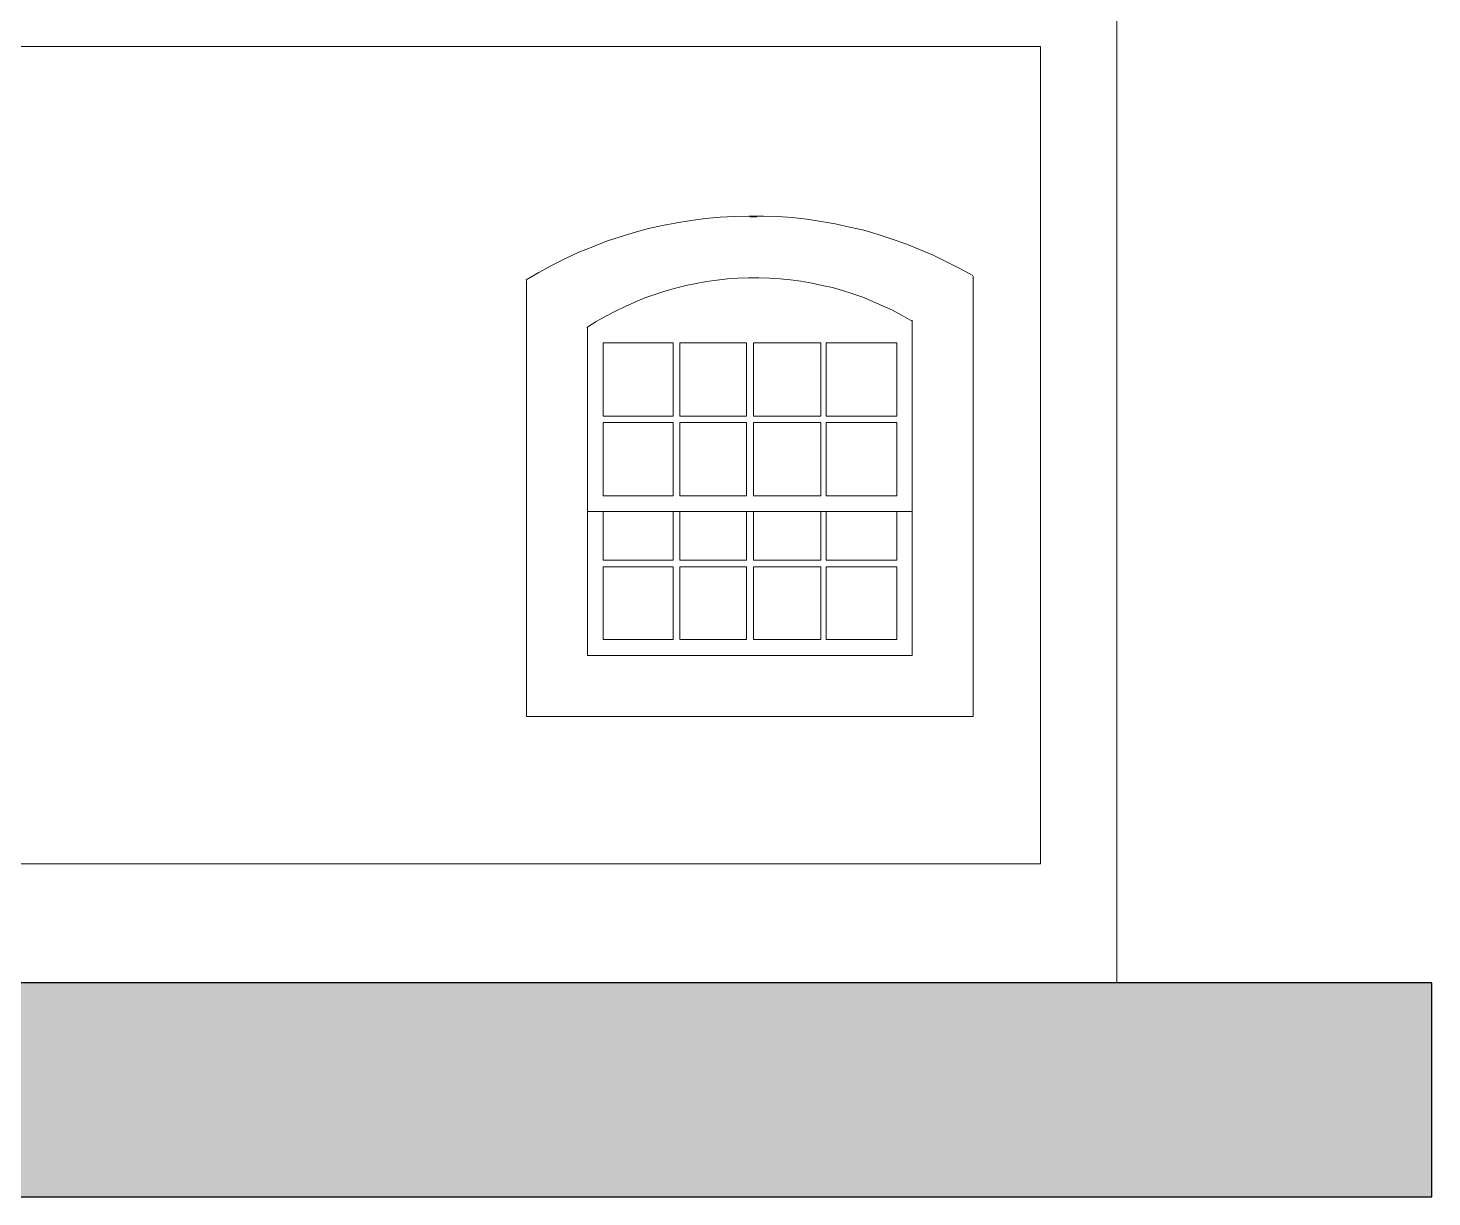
# Model space of a CAD drawing. Header units: millimetres. Extents: x -78675 to -67340, y -9269 to -3209.
# Drawn here: x -71926 to -67340, y -9269 to -5451 of the extents above; entities that cross this region are included whole.
import ezdxf

# ---------------------------------------------------------------- set-up
doc = ezdxf.new("R2010")
doc.units = ezdxf.units.MM
for name, color, linetype, lineweight in [('A-ALV-___-___-EXI', 250, 'Continuous', 25), ('A-BAS-___-___-EXI', 250, 'Continuous', 25), ('A-JAN-___-___-EXI', 250, 'Continuous', 25)]:
    doc.layers.add(name, color=color, linetype=linetype, lineweight=lineweight)

msp = doc.modelspace()

# ---------------------------------------------------------------- hatches: boundary and pattern name
at = {"layer": 'A-BAS-___-___-EXI', "true_color": 0xcb9898}
msp.add_hatch(color=253, dxfattribs=at).paths.add_polyline_path([(-67339.6, -9269.4), (-67339.6, -8569.4), (-78674.5, -8569.4), (-78674.5, -9269.4)])

# ---------------------------------------------------------------- linework, layer by layer
at = {"layer": 'A-ALV-___-___-EXI', "color": 18, "lineweight": 9}
for p, q in [((-68369.3, -8569.4), (-68369.3, -4987.4)), ((-69545, -6067.8), (-69568.3, -6067.8))]:
    msp.add_line(p, q, dxfattribs=at)
at = {"layer": 'A-ALV-___-___-EXI', "color": 18, "lineweight": 9, "flags": 128}
msp.add_lwpolyline([(-72125.9, -8181), (-68618, -8181), (-68618, -5511.2), (-77376.7, -5511.2)], dxfattribs=at)
at = {"layer": 'A-BAS-___-___-EXI'}
msp.add_lwpolyline([(-78674.5, -8569.4), (-78674.5, -9269.4), (-67339.6, -9269.4), (-67339.6, -8569.4)], close=True, dxfattribs=at)
at = {"layer": 'A-JAN-___-___-EXI', "color": 28, "lineweight": 15}
msp.add_line((-69038.1, -7029.7), (-70098.4, -7029.7), dxfattribs=at)
at = {"layer": 'A-JAN-___-___-EXI', "color": 18, "lineweight": 9, "flags": 128}
for points in [[(-68839.2, -6259.3), (-68882.5, -6236.1), (-68925.9, -6213.8), (-68969.3, -6192.7), (-69013.8, -6173.6), (-69058.2, -6155.6), (-69103.7, -6139.8), (-69149.2, -6124.9), (-69195.8, -6111.2), (-69242.3, -6100.6), (-69288.9, -6090), (-69335.4, -6082.6), (-69382, -6075.2), (-69429.6, -6069.9), (-69476.2, -6066.7), (-69523.8, -6064.6), (-69571.4, -6064.6), (-69619, -6065.7), (-69665.6, -6068.9), (-69713.2, -6073.1), (-69759.8, -6079.4), (-69806.3, -6086.8), (-69854, -6095.3), (-69899.5, -6105.9), (-69946, -6118.6), (-69991.5, -6132.3), (-70037, -6147.2), (-70081.5, -6165.2), (-70127, -6183.1), (-70170.4, -6203.2), (-70213.8, -6225.5), (-70257.1, -6248.7), (-70299.5, -6273.1)], [(-70297.4, -6275.2), (-70297.4, -7699.5), (-68838.1, -7699.5), (-68838.1, -6261.4)], [(-69040.2, -6407.5), (-69070.9, -6389.5), (-69102.6, -6372.6), (-69134.4, -6357.7), (-69166.1, -6344), (-69198.9, -6330.2), (-69231.7, -6318.6), (-69265.6, -6308), (-69298.4, -6298.5), (-69332.3, -6291.1), (-69366.1, -6283.7), (-69401.1, -6277.3), (-69434.9, -6273.1), (-69468.8, -6269.9), (-69503.7, -6267.8), (-69538.6, -6266.7), (-69572.5, -6266.7), (-69607.4, -6267.8), (-69641.3, -6269.9), (-69676.2, -6274.1), (-69710.1, -6278.4), (-69743.9, -6284.7), (-69777.8, -6292.1), (-69811.6, -6300.6), (-69845.5, -6310.1), (-69878.3, -6320.7), (-69911.1, -6332.3), (-69943.9, -6346.1), (-69975.7, -6359.9), (-70007.4, -6375.7), (-70039.2, -6391.6), (-70069.8, -6409.6), (-70100.5, -6428.6)], [(-70098.4, -6427.6), (-70098.4, -7500.6), (-69038.1, -7500.6), (-69038.1, -6405.4)]]:
    msp.add_lwpolyline(points, dxfattribs=at)
at = {"layer": 'A-JAN-___-___-EXI', "color": 28, "lineweight": 15, "flags": 128}
for points in [[(-69819, -6478.4), (-70047.6, -6478.4), (-70047.6, -6718.6), (-69819, -6718.6)], [(-69578.8, -6478.4), (-69796.8, -6478.4), (-69796.8, -6718.6), (-69578.8, -6718.6)], [(-69336.5, -6478.4), (-69556.6, -6478.4), (-69556.6, -6718.6), (-69336.5, -6718.6)], [(-69087.8, -6478.4), (-69087.8, -6718.6), (-69318.5, -6718.6), (-69318.5, -6478.4)], [(-69819, -6738.7), (-70047.6, -6738.7), (-70047.6, -6978.9), (-69819, -6978.9)], [(-69578.8, -6738.7), (-69796.8, -6738.7), (-69796.8, -6978.9), (-69578.8, -6978.9)], [(-69336.5, -6738.7), (-69556.6, -6738.7), (-69556.6, -6978.9), (-69336.5, -6978.9)], [(-69087.8, -6738.7), (-69087.8, -6978.9), (-69318.5, -6978.9), (-69318.5, -6738.7)], [(-69819, -7210.7), (-70047.6, -7210.7), (-70047.6, -7448.7), (-69819, -7448.7)], [(-69578.8, -7210.7), (-69796.8, -7210.7), (-69796.8, -7448.7), (-69578.8, -7448.7)], [(-69336.5, -7210.7), (-69556.6, -7210.7), (-69556.6, -7448.7), (-69336.5, -7448.7)], [(-69087.8, -7210.7), (-69318.5, -7210.7), (-69318.5, -7448.7), (-69087.8, -7448.7)]]:
    msp.add_lwpolyline(points, close=True, dxfattribs=at)
for points in [[(-70047.6, -7029.7), (-70047.6, -7189.5), (-69819, -7189.5), (-69819, -7029.7)], [(-69796.8, -7029.7), (-69796.8, -7189.5), (-69578.8, -7189.5), (-69578.8, -7029.7)], [(-69556.6, -7029.7), (-69556.6, -7189.5), (-69336.5, -7189.5), (-69336.5, -7029.7)], [(-69087.8, -7029.7), (-69087.8, -7189.5), (-69318.5, -7189.5), (-69318.5, -7029.7)]]:
    msp.add_lwpolyline(points, dxfattribs=at)

doc.saveas('drawing.dxf')
